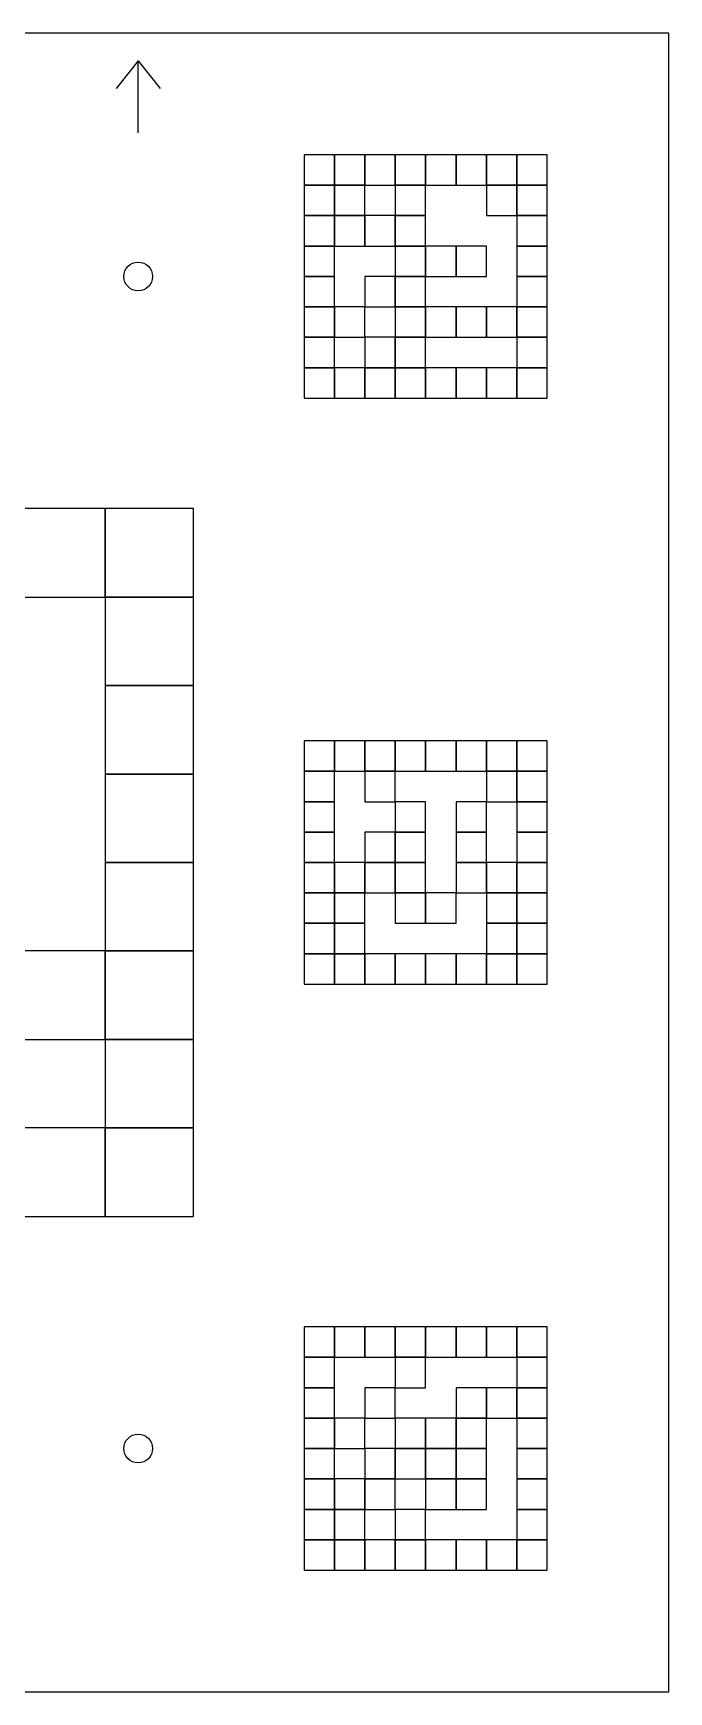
# Model space of a CAD drawing. Extents: x 0 to 1260, y 0 to 1580.
# Drawn here: x 1145 to 1260, y 320 to 620 of the extents above; entities that cross this region are included whole.
import ezdxf

# ---------------------------------------------------------------- set-up
doc = ezdxf.new("R2010")
doc.units = 0
for name, color, linetype in [('BLACK_POCKET', 7, 'CONTINUOUS'), ('CUT', 7, 'CONTINUOUS'), ('MOUNT_HOLE', 6, 'CONTINUOUS'), ('ORIENTATION', 7, 'CONTINUOUS')]:
    doc.layers.add(name, color=color, linetype=linetype)

msp = doc.modelspace()

# ---------------------------------------------------------------- linework, layer by layer
at = {"layer": 'BLACK_POCKET'}
for p, q in [((1199.5, 598), (1194, 598)), ((1194, 598), (1194, 592.5)), ((1199.5, 592.5), (1199.5, 598)), ((1205, 598), (1199.5, 598)), ((1199.5, 598), (1199.5, 592.5)), ((1205, 592.5), (1205, 598)), ((1210.5, 598), (1205, 598)), ((1205, 598), (1205, 592.5)), ((1210.5, 592.5), (1210.5, 598)), ((1216, 598), (1210.5, 598)), ((1210.5, 598), (1210.5, 592.5)), ((1216, 592.5), (1216, 598)), ((1221.5, 598), (1216, 598)), ((1216, 598), (1216, 592.5)), ((1221.5, 592.5), (1221.5, 598)), ((1227, 598), (1221.5, 598)), ((1221.5, 598), (1221.5, 592.5)), ((1227, 592.5), (1227, 598)), ((1232.5, 598), (1227, 598)), ((1227, 598), (1227, 592.5)), ((1232.5, 592.5), (1232.5, 598)), ((1238, 598), (1232.5, 598)), ((1232.5, 598), (1232.5, 592.5)), ((1238, 592.5), (1238, 598)), ((1194, 592.5), (1199.5, 592.5)), ((1199.5, 592.5), (1194, 592.5)), ((1194, 592.5), (1194, 587)), ((1199.5, 592.5), (1205, 592.5)), ((1199.5, 587), (1199.5, 592.5)), ((1205, 592.5), (1199.5, 592.5)), ((1199.5, 592.5), (1199.5, 587)), ((1205, 592.5), (1210.5, 592.5)), ((1205, 587), (1205, 592.5)), ((1210.5, 592.5), (1216, 592.5)), ((1216, 592.5), (1210.5, 592.5)), ((1210.5, 592.5), (1210.5, 587)), ((1216, 592.5), (1221.5, 592.5)), ((1216, 587), (1216, 592.5)), ((1221.5, 592.5), (1227, 592.5)), ((1227, 592.5), (1232.5, 592.5)), ((1232.5, 592.5), (1227, 592.5)), ((1227, 592.5), (1227, 587)), ((1232.5, 592.5), (1238, 592.5)), ((1232.5, 587), (1232.5, 592.5)), ((1238, 592.5), (1232.5, 592.5)), ((1232.5, 592.5), (1232.5, 587)), ((1238, 587), (1238, 592.5)), ((1194, 587), (1199.5, 587)), ((1199.5, 587), (1194, 587)), ((1194, 587), (1194, 581.5)), ((1199.5, 587), (1205, 587)), ((1199.5, 581.5), (1199.5, 587)), ((1205, 587), (1199.5, 587)), ((1199.5, 587), (1199.5, 581.5)), ((1205, 581.5), (1205, 587)), ((1210.5, 587), (1205, 587)), ((1205, 587), (1205, 581.5)), ((1210.5, 587), (1216, 587)), ((1210.5, 581.5), (1210.5, 587)), ((1216, 587), (1210.5, 587)), ((1210.5, 587), (1210.5, 581.5)), ((1216, 581.5), (1216, 587)), ((1227, 587), (1232.5, 587)), ((1232.5, 587), (1238, 587)), ((1238, 587), (1232.5, 587)), ((1232.5, 587), (1232.5, 581.5)), ((1238, 581.5), (1238, 587)), ((1194, 581.5), (1199.5, 581.5)), ((1199.5, 581.5), (1194, 581.5)), ((1194, 581.5), (1194, 576)), ((1199.5, 581.5), (1205, 581.5)), ((1199.5, 576), (1199.5, 581.5)), ((1205, 581.5), (1210.5, 581.5)), ((1210.5, 581.5), (1216, 581.5)), ((1216, 581.5), (1210.5, 581.5)), ((1210.5, 581.5), (1210.5, 576)), ((1216, 576), (1216, 581.5)), ((1221.5, 581.5), (1216, 581.5)), ((1216, 581.5), (1216, 576)), ((1221.5, 576), (1221.5, 581.5)), ((1227, 581.5), (1221.5, 581.5)), ((1221.5, 581.5), (1221.5, 576)), ((1227, 576), (1227, 581.5)), ((1232.5, 581.5), (1238, 581.5)), ((1238, 581.5), (1232.5, 581.5)), ((1232.5, 581.5), (1232.5, 576)), ((1238, 576), (1238, 581.5)), ((1194, 576), (1199.5, 576)), ((1199.5, 576), (1194, 576)), ((1194, 576), (1194, 570.5)), ((1199.5, 570.5), (1199.5, 576)), ((1210.5, 576), (1205, 576)), ((1205, 576), (1205, 570.5)), ((1210.5, 576), (1216, 576)), ((1210.5, 570.5), (1210.5, 576)), ((1216, 576), (1210.5, 576)), ((1210.5, 576), (1210.5, 570.5)), ((1216, 576), (1221.5, 576)), ((1216, 570.5), (1216, 576)), ((1221.5, 576), (1227, 576)), ((1232.5, 576), (1238, 576)), ((1238, 576), (1232.5, 576)), ((1232.5, 576), (1232.5, 570.5)), ((1238, 570.5), (1238, 576)), ((1194, 570.5), (1199.5, 570.5)), ((1199.5, 570.5), (1194, 570.5)), ((1194, 570.5), (1194, 565)), ((1199.5, 565), (1199.5, 570.5)), ((1205, 570.5), (1199.5, 570.5)), ((1199.5, 570.5), (1199.5, 565)), ((1205, 570.5), (1210.5, 570.5)), ((1205, 565), (1205, 570.5)), ((1210.5, 570.5), (1216, 570.5)), ((1216, 570.5), (1210.5, 570.5)), ((1210.5, 570.5), (1210.5, 565)), ((1216, 565), (1216, 570.5)), ((1221.5, 570.5), (1216, 570.5)), ((1216, 570.5), (1216, 565)), ((1221.5, 565), (1221.5, 570.5)), ((1227, 570.5), (1221.5, 570.5)), ((1221.5, 570.5), (1221.5, 565)), ((1227, 565), (1227, 570.5)), ((1232.5, 570.5), (1227, 570.5)), ((1227, 570.5), (1227, 565)), ((1232.5, 570.5), (1238, 570.5)), ((1232.5, 565), (1232.5, 570.5)), ((1238, 570.5), (1232.5, 570.5)), ((1232.5, 570.5), (1232.5, 565)), ((1238, 565), (1238, 570.5)), ((1194, 565), (1199.5, 565)), ((1199.5, 565), (1194, 565)), ((1194, 565), (1194, 559.5)), ((1199.5, 565), (1205, 565)), ((1199.5, 559.5), (1199.5, 565)), ((1210.5, 565), (1205, 565)), ((1205, 565), (1205, 559.5)), ((1210.5, 565), (1216, 565)), ((1210.5, 559.5), (1210.5, 565)), ((1216, 565), (1210.5, 565)), ((1210.5, 565), (1210.5, 559.5)), ((1216, 565), (1221.5, 565)), ((1216, 559.5), (1216, 565)), ((1221.5, 565), (1227, 565)), ((1227, 565), (1232.5, 565)), ((1232.5, 565), (1238, 565)), ((1238, 565), (1232.5, 565)), ((1232.5, 565), (1232.5, 559.5)), ((1238, 559.5), (1238, 565)), ((1194, 559.5), (1199.5, 559.5)), ((1199.5, 559.5), (1194, 559.5)), ((1194, 559.5), (1194, 554)), ((1199.5, 554), (1199.5, 559.5)), ((1205, 559.5), (1199.5, 559.5)), ((1199.5, 559.5), (1199.5, 554)), ((1205, 559.5), (1210.5, 559.5)), ((1205, 554), (1205, 559.5)), ((1210.5, 559.5), (1205, 559.5)), ((1205, 559.5), (1205, 554)), ((1210.5, 559.5), (1216, 559.5)), ((1210.5, 554), (1210.5, 559.5)), ((1216, 559.5), (1210.5, 559.5)), ((1210.5, 559.5), (1210.5, 554)), ((1216, 554), (1216, 559.5)), ((1221.5, 559.5), (1216, 559.5)), ((1216, 559.5), (1216, 554)), ((1221.5, 554), (1221.5, 559.5)), ((1227, 559.5), (1221.5, 559.5)), ((1221.5, 559.5), (1221.5, 554)), ((1227, 554), (1227, 559.5)), ((1232.5, 559.5), (1227, 559.5)), ((1227, 559.5), (1227, 554)), ((1232.5, 559.5), (1238, 559.5)), ((1232.5, 554), (1232.5, 559.5)), ((1238, 559.5), (1232.5, 559.5)), ((1232.5, 559.5), (1232.5, 554)), ((1238, 554), (1238, 559.5)), ((1194, 554), (1199.5, 554)), ((1199.5, 554), (1205, 554)), ((1205, 554), (1210.5, 554)), ((1210.5, 554), (1216, 554)), ((1216, 554), (1221.5, 554)), ((1221.5, 554), (1227, 554)), ((1227, 554), (1232.5, 554)), ((1232.5, 554), (1238, 554)), ((1158, 534), (1142, 534)), ((1158, 518), (1158, 534)), ((1174, 534), (1158, 534)), ((1158, 534), (1158, 518)), ((1174, 518), (1174, 534)), ((1142, 518), (1158, 518)), ((1158, 518), (1174, 518)), ((1174, 518), (1158, 518)), ((1158, 518), (1158, 502)), ((1174, 502), (1174, 518)), ((1158, 502), (1174, 502)), ((1174, 502), (1158, 502)), ((1158, 502), (1158, 486)), ((1174, 486), (1174, 502)), ((1199.5, 492), (1194, 492)), ((1194, 492), (1194, 486.5)), ((1199.5, 486.5), (1199.5, 492)), ((1205, 492), (1199.5, 492)), ((1199.5, 492), (1199.5, 486.5)), ((1205, 486.5), (1205, 492)), ((1210.5, 492), (1205, 492)), ((1205, 492), (1205, 486.5)), ((1210.5, 486.5), (1210.5, 492)), ((1216, 492), (1210.5, 492)), ((1210.5, 492), (1210.5, 486.5)), ((1216, 486.5), (1216, 492)), ((1221.5, 492), (1216, 492)), ((1216, 492), (1216, 486.5)), ((1221.5, 486.5), (1221.5, 492)), ((1227, 492), (1221.5, 492)), ((1221.5, 492), (1221.5, 486.5)), ((1227, 486.5), (1227, 492)), ((1232.5, 492), (1227, 492)), ((1227, 492), (1227, 486.5)), ((1232.5, 486.5), (1232.5, 492)), ((1238, 492), (1232.5, 492)), ((1232.5, 492), (1232.5, 486.5)), ((1238, 486.5), (1238, 492)), ((1158, 486), (1174, 486)), ((1174, 486), (1158, 486)), ((1158, 486), (1158, 470)), ((1174, 470), (1174, 486)), ((1194, 486.5), (1199.5, 486.5)), ((1199.5, 486.5), (1194, 486.5)), ((1194, 486.5), (1194, 481)), ((1199.5, 486.5), (1205, 486.5)), ((1199.5, 481), (1199.5, 486.5)), ((1205, 486.5), (1210.5, 486.5)), ((1210.5, 486.5), (1205, 486.5)), ((1205, 486.5), (1205, 481)), ((1210.5, 486.5), (1216, 486.5)), ((1210.5, 481), (1210.5, 486.5)), ((1216, 486.5), (1221.5, 486.5)), ((1221.5, 486.5), (1227, 486.5)), ((1227, 486.5), (1232.5, 486.5)), ((1232.5, 486.5), (1227, 486.5)), ((1227, 486.5), (1227, 481)), ((1232.5, 486.5), (1238, 486.5)), ((1232.5, 481), (1232.5, 486.5)), ((1238, 486.5), (1232.5, 486.5)), ((1232.5, 486.5), (1232.5, 481)), ((1238, 481), (1238, 486.5)), ((1194, 481), (1199.5, 481)), ((1199.5, 481), (1194, 481)), ((1194, 481), (1194, 475.5)), ((1199.5, 475.5), (1199.5, 481)), ((1205, 481), (1210.5, 481)), ((1216, 481), (1210.5, 481)), ((1210.5, 481), (1210.5, 475.5)), ((1216, 475.5), (1216, 481)), ((1227, 481), (1221.5, 481)), ((1221.5, 481), (1221.5, 475.5)), ((1227, 481), (1232.5, 481)), ((1227, 475.5), (1227, 481)), ((1232.5, 481), (1238, 481)), ((1238, 481), (1232.5, 481)), ((1232.5, 481), (1232.5, 475.5)), ((1238, 475.5), (1238, 481)), ((1194, 475.5), (1199.5, 475.5)), ((1199.5, 475.5), (1194, 475.5)), ((1194, 475.5), (1194, 470)), ((1199.5, 470), (1199.5, 475.5)), ((1210.5, 475.5), (1205, 475.5)), ((1205, 475.5), (1205, 470)), ((1210.5, 475.5), (1216, 475.5)), ((1210.5, 470), (1210.5, 475.5)), ((1216, 475.5), (1210.5, 475.5)), ((1210.5, 475.5), (1210.5, 470)), ((1216, 470), (1216, 475.5)), ((1221.5, 475.5), (1227, 475.5)), ((1227, 475.5), (1221.5, 475.5)), ((1221.5, 475.5), (1221.5, 470)), ((1227, 470), (1227, 475.5)), ((1232.5, 475.5), (1238, 475.5)), ((1238, 475.5), (1232.5, 475.5)), ((1232.5, 475.5), (1232.5, 470)), ((1238, 470), (1238, 475.5)), ((1158, 470), (1174, 470)), ((1174, 470), (1158, 470)), ((1158, 470), (1158, 454)), ((1174, 454), (1174, 470)), ((1194, 470), (1199.5, 470)), ((1199.5, 470), (1194, 470)), ((1194, 470), (1194, 464.5)), ((1199.5, 464.5), (1199.5, 470)), ((1205, 470), (1199.5, 470)), ((1199.5, 470), (1199.5, 464.5)), ((1205, 470), (1210.5, 470)), ((1205, 464.5), (1205, 470)), ((1210.5, 470), (1205, 470)), ((1205, 470), (1205, 464.5)), ((1210.5, 470), (1216, 470)), ((1210.5, 464.5), (1210.5, 470)), ((1216, 470), (1210.5, 470)), ((1210.5, 470), (1210.5, 464.5)), ((1216, 464.5), (1216, 470)), ((1221.5, 470), (1227, 470)), ((1227, 470), (1221.5, 470)), ((1221.5, 470), (1221.5, 464.5)), ((1227, 464.5), (1227, 470)), ((1232.5, 470), (1227, 470)), ((1227, 470), (1227, 464.5)), ((1232.5, 470), (1238, 470)), ((1232.5, 464.5), (1232.5, 470)), ((1238, 470), (1232.5, 470)), ((1232.5, 470), (1232.5, 464.5)), ((1238, 464.5), (1238, 470)), ((1194, 464.5), (1199.5, 464.5)), ((1199.5, 464.5), (1194, 464.5)), ((1194, 464.5), (1194, 459)), ((1199.5, 464.5), (1205, 464.5)), ((1199.5, 459), (1199.5, 464.5)), ((1205, 464.5), (1199.5, 464.5)), ((1199.5, 464.5), (1199.5, 459)), ((1205, 464.5), (1210.5, 464.5)), ((1205, 459), (1205, 464.5)), ((1210.5, 464.5), (1216, 464.5)), ((1216, 464.5), (1210.5, 464.5)), ((1210.5, 464.5), (1210.5, 459)), ((1216, 459), (1216, 464.5)), ((1221.5, 464.5), (1216, 464.5)), ((1216, 464.5), (1216, 459)), ((1221.5, 464.5), (1227, 464.5)), ((1221.5, 459), (1221.5, 464.5)), ((1227, 464.5), (1232.5, 464.5)), ((1232.5, 464.5), (1227, 464.5)), ((1227, 464.5), (1227, 459)), ((1232.5, 464.5), (1238, 464.5)), ((1232.5, 459), (1232.5, 464.5)), ((1238, 464.5), (1232.5, 464.5)), ((1232.5, 464.5), (1232.5, 459)), ((1238, 459), (1238, 464.5)), ((1194, 459), (1199.5, 459)), ((1199.5, 459), (1194, 459)), ((1194, 459), (1194, 453.5)), ((1199.5, 459), (1205, 459)), ((1199.5, 453.5), (1199.5, 459)), ((1205, 459), (1199.5, 459)), ((1199.5, 459), (1199.5, 453.5)), ((1205, 453.5), (1205, 459)), ((1210.5, 459), (1216, 459)), ((1216, 459), (1221.5, 459)), ((1227, 459), (1232.5, 459)), ((1232.5, 459), (1227, 459)), ((1227, 459), (1227, 453.5)), ((1232.5, 459), (1238, 459)), ((1232.5, 453.5), (1232.5, 459)), ((1238, 459), (1232.5, 459)), ((1232.5, 459), (1232.5, 453.5)), ((1238, 453.5), (1238, 459)), ((1158, 454), (1142, 454)), ((1158, 454), (1174, 454)), ((1158, 438), (1158, 454)), ((1174, 454), (1158, 454)), ((1158, 454), (1158, 438)), ((1174, 438), (1174, 454)), ((1194, 453.5), (1199.5, 453.5)), ((1199.5, 453.5), (1194, 453.5)), ((1194, 453.5), (1194, 448)), ((1199.5, 453.5), (1205, 453.5)), ((1199.5, 448), (1199.5, 453.5)), ((1205, 453.5), (1199.5, 453.5)), ((1199.5, 453.5), (1199.5, 448)), ((1205, 448), (1205, 453.5)), ((1210.5, 453.5), (1205, 453.5)), ((1205, 453.5), (1205, 448)), ((1210.5, 448), (1210.5, 453.5)), ((1216, 453.5), (1210.5, 453.5)), ((1210.5, 453.5), (1210.5, 448)), ((1216, 448), (1216, 453.5)), ((1221.5, 453.5), (1216, 453.5)), ((1216, 453.5), (1216, 448)), ((1221.5, 448), (1221.5, 453.5)), ((1227, 453.5), (1221.5, 453.5)), ((1221.5, 453.5), (1221.5, 448)), ((1227, 453.5), (1232.5, 453.5)), ((1227, 448), (1227, 453.5)), ((1232.5, 453.5), (1227, 453.5)), ((1227, 453.5), (1227, 448)), ((1232.5, 453.5), (1238, 453.5)), ((1232.5, 448), (1232.5, 453.5)), ((1238, 453.5), (1232.5, 453.5)), ((1232.5, 453.5), (1232.5, 448)), ((1238, 448), (1238, 453.5)), ((1194, 448), (1199.5, 448)), ((1199.5, 448), (1205, 448)), ((1205, 448), (1210.5, 448)), ((1210.5, 448), (1216, 448)), ((1216, 448), (1221.5, 448)), ((1221.5, 448), (1227, 448)), ((1227, 448), (1232.5, 448)), ((1232.5, 448), (1238, 448)), ((1142, 438), (1158, 438)), ((1158, 438), (1174, 438)), ((1174, 438), (1158, 438)), ((1158, 438), (1158, 422)), ((1174, 422), (1174, 438)), ((1158, 422), (1142, 422)), ((1158, 422), (1174, 422)), ((1158, 406), (1158, 422)), ((1174, 422), (1158, 422)), ((1158, 422), (1158, 406)), ((1174, 406), (1174, 422)), ((1142, 406), (1158, 406)), ((1158, 406), (1174, 406)), ((1199.5, 386), (1194, 386)), ((1194, 386), (1194, 380.5)), ((1199.5, 380.5), (1199.5, 386)), ((1205, 386), (1199.5, 386)), ((1199.5, 386), (1199.5, 380.5)), ((1205, 380.5), (1205, 386)), ((1210.5, 386), (1205, 386)), ((1205, 386), (1205, 380.5)), ((1210.5, 380.5), (1210.5, 386)), ((1216, 386), (1210.5, 386)), ((1210.5, 386), (1210.5, 380.5)), ((1216, 380.5), (1216, 386)), ((1221.5, 386), (1216, 386)), ((1216, 386), (1216, 380.5)), ((1221.5, 380.5), (1221.5, 386)), ((1227, 386), (1221.5, 386)), ((1221.5, 386), (1221.5, 380.5)), ((1227, 380.5), (1227, 386)), ((1232.5, 386), (1227, 386)), ((1227, 386), (1227, 380.5)), ((1232.5, 380.5), (1232.5, 386)), ((1238, 386), (1232.5, 386)), ((1232.5, 386), (1232.5, 380.5)), ((1238, 380.5), (1238, 386)), ((1194, 380.5), (1199.5, 380.5)), ((1199.5, 380.5), (1194, 380.5)), ((1194, 380.5), (1194, 375)), ((1199.5, 380.5), (1205, 380.5)), ((1199.5, 375), (1199.5, 380.5)), ((1205, 380.5), (1210.5, 380.5)), ((1210.5, 380.5), (1216, 380.5)), ((1216, 380.5), (1210.5, 380.5)), ((1210.5, 380.5), (1210.5, 375)), ((1216, 380.5), (1221.5, 380.5)), ((1216, 375), (1216, 380.5)), ((1221.5, 380.5), (1227, 380.5)), ((1227, 380.5), (1232.5, 380.5)), ((1232.5, 380.5), (1238, 380.5)), ((1238, 380.5), (1232.5, 380.5)), ((1232.5, 380.5), (1232.5, 375)), ((1238, 375), (1238, 380.5)), ((1194, 375), (1199.5, 375)), ((1199.5, 375), (1194, 375)), ((1194, 375), (1194, 369.5)), ((1199.5, 369.5), (1199.5, 375)), ((1210.5, 375), (1205, 375)), ((1205, 375), (1205, 369.5)), ((1210.5, 375), (1216, 375)), ((1210.5, 369.5), (1210.5, 375)), ((1227, 375), (1221.5, 375)), ((1221.5, 375), (1221.5, 369.5)), ((1227, 369.5), (1227, 375)), ((1232.5, 375), (1227, 375)), ((1227, 375), (1227, 369.5)), ((1232.5, 375), (1238, 375)), ((1232.5, 369.5), (1232.5, 375)), ((1238, 375), (1232.5, 375)), ((1232.5, 375), (1232.5, 369.5)), ((1238, 369.5), (1238, 375)), ((1194, 369.5), (1199.5, 369.5)), ((1199.5, 369.5), (1194, 369.5)), ((1194, 369.5), (1194, 364)), ((1199.5, 364), (1199.5, 369.5)), ((1205, 369.5), (1199.5, 369.5)), ((1199.5, 369.5), (1199.5, 364)), ((1205, 369.5), (1210.5, 369.5)), ((1205, 364), (1205, 369.5)), ((1216, 369.5), (1210.5, 369.5)), ((1210.5, 369.5), (1210.5, 364)), ((1216, 364), (1216, 369.5)), ((1221.5, 369.5), (1216, 369.5)), ((1216, 369.5), (1216, 364)), ((1221.5, 369.5), (1227, 369.5)), ((1221.5, 364), (1221.5, 369.5)), ((1227, 369.5), (1221.5, 369.5)), ((1221.5, 369.5), (1221.5, 364)), ((1227, 369.5), (1232.5, 369.5)), ((1227, 364), (1227, 369.5)), ((1232.5, 369.5), (1238, 369.5)), ((1238, 369.5), (1232.5, 369.5)), ((1232.5, 369.5), (1232.5, 364)), ((1238, 364), (1238, 369.5)), ((1194, 364), (1199.5, 364)), ((1199.5, 364), (1194, 364)), ((1194, 364), (1194, 358.5)), ((1199.5, 364), (1205, 364)), ((1199.5, 358.5), (1199.5, 364)), ((1210.5, 364), (1205, 364)), ((1205, 364), (1205, 358.5)), ((1210.5, 364), (1216, 364)), ((1210.5, 358.5), (1210.5, 364)), ((1216, 364), (1210.5, 364)), ((1210.5, 364), (1210.5, 358.5)), ((1216, 364), (1221.5, 364)), ((1216, 358.5), (1216, 364)), ((1221.5, 364), (1216, 364)), ((1216, 364), (1216, 358.5)), ((1221.5, 364), (1227, 364)), ((1221.5, 358.5), (1221.5, 364)), ((1227, 364), (1221.5, 364)), ((1221.5, 364), (1221.5, 358.5)), ((1227, 358.5), (1227, 364)), ((1232.5, 364), (1238, 364)), ((1238, 364), (1232.5, 364)), ((1232.5, 364), (1232.5, 358.5)), ((1238, 358.5), (1238, 364)), ((1194, 358.5), (1199.5, 358.5)), ((1199.5, 358.5), (1194, 358.5)), ((1194, 358.5), (1194, 353)), ((1199.5, 353), (1199.5, 358.5)), ((1205, 358.5), (1199.5, 358.5)), ((1199.5, 358.5), (1199.5, 353)), ((1205, 358.5), (1210.5, 358.5)), ((1205, 353), (1205, 358.5)), ((1210.5, 358.5), (1205, 358.5)), ((1205, 358.5), (1205, 353)), ((1210.5, 358.5), (1216, 358.5)), ((1210.5, 353), (1210.5, 358.5)), ((1216, 358.5), (1221.5, 358.5)), ((1221.5, 358.5), (1216, 358.5)), ((1216, 358.5), (1216, 353)), ((1221.5, 358.5), (1227, 358.5)), ((1221.5, 353), (1221.5, 358.5)), ((1227, 358.5), (1221.5, 358.5)), ((1221.5, 358.5), (1221.5, 353)), ((1227, 353), (1227, 358.5)), ((1232.5, 358.5), (1238, 358.5)), ((1238, 358.5), (1232.5, 358.5)), ((1232.5, 358.5), (1232.5, 353)), ((1238, 353), (1238, 358.5)), ((1194, 353), (1199.5, 353)), ((1199.5, 353), (1194, 353)), ((1194, 353), (1194, 347.5)), ((1199.5, 353), (1205, 353)), ((1199.5, 347.5), (1199.5, 353)), ((1205, 353), (1199.5, 353)), ((1199.5, 353), (1199.5, 347.5)), ((1205, 353), (1210.5, 353)), ((1205, 347.5), (1205, 353)), ((1216, 353), (1210.5, 353)), ((1210.5, 353), (1210.5, 347.5)), ((1216, 353), (1221.5, 353)), ((1216, 347.5), (1216, 353)), ((1221.5, 353), (1227, 353)), ((1232.5, 353), (1238, 353)), ((1238, 353), (1232.5, 353)), ((1232.5, 353), (1232.5, 347.5)), ((1238, 347.5), (1238, 353)), ((1194, 347.5), (1199.5, 347.5)), ((1199.5, 347.5), (1194, 347.5)), ((1194, 347.5), (1194, 342)), ((1199.5, 347.5), (1205, 347.5)), ((1199.5, 342), (1199.5, 347.5)), ((1205, 347.5), (1199.5, 347.5)), ((1199.5, 347.5), (1199.5, 342)), ((1205, 342), (1205, 347.5)), ((1210.5, 347.5), (1205, 347.5)), ((1205, 347.5), (1205, 342)), ((1210.5, 347.5), (1216, 347.5)), ((1210.5, 342), (1210.5, 347.5)), ((1216, 347.5), (1210.5, 347.5)), ((1210.5, 347.5), (1210.5, 342)), ((1216, 342), (1216, 347.5)), ((1221.5, 347.5), (1216, 347.5)), ((1216, 347.5), (1216, 342)), ((1221.5, 342), (1221.5, 347.5)), ((1227, 347.5), (1221.5, 347.5)), ((1221.5, 347.5), (1221.5, 342)), ((1227, 342), (1227, 347.5)), ((1232.5, 347.5), (1227, 347.5)), ((1227, 347.5), (1227, 342)), ((1232.5, 347.5), (1238, 347.5)), ((1232.5, 342), (1232.5, 347.5)), ((1238, 347.5), (1232.5, 347.5)), ((1232.5, 347.5), (1232.5, 342)), ((1238, 342), (1238, 347.5)), ((1194, 342), (1199.5, 342)), ((1199.5, 342), (1205, 342)), ((1205, 342), (1210.5, 342)), ((1210.5, 342), (1216, 342)), ((1216, 342), (1221.5, 342)), ((1221.5, 342), (1227, 342)), ((1227, 342), (1232.5, 342)), ((1232.5, 342), (1238, 342))]:
    msp.add_line(p, q, dxfattribs=at)
at = {"layer": 'CUT'}
for p, q in [((1260, 620), (960, 620)), ((1260, 320), (1260, 620)), ((960, 320), (1260, 320))]:
    msp.add_line(p, q, dxfattribs=at)
at = {"layer": 'MOUNT_HOLE'}
for centre in [(1164, 576), (1164, 364)]:
    msp.add_circle(centre, 2.6, dxfattribs=at)
at = {"layer": 'ORIENTATION'}
for p, q in [((1164, 615), (1160, 610)), ((1164, 602), (1164, 615)), ((1164, 615), (1168, 610))]:
    msp.add_line(p, q, dxfattribs=at)

doc.saveas('drawing.dxf')
